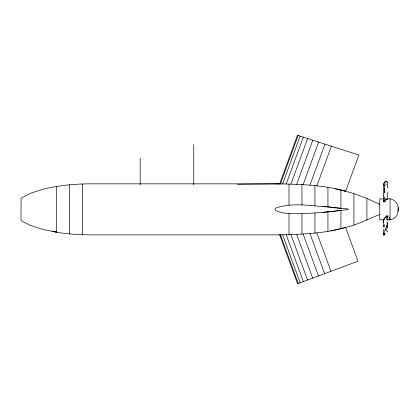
<?xml version="1.0" encoding="UTF-8"?>
<svg xmlns="http://www.w3.org/2000/svg" width="419" height="419" viewBox="0 0 419 419"><rect width="100%" height="100%" fill="white"/><g stroke="black" fill="none" stroke-linecap="round" stroke-linejoin="round"><path stroke-width="0.63" d="M384.506 233.661L384.532 235.274L384.663 234.598M383.427 225.438L383.448 219.713L384.034 219.745M383.416 226.25L383.406 226.873M383.354 229.345L383.375 235.017M387.847 191.855L387.643 196.684M398.05 207.536L398.05 211.171C399.768 204.399 393.933 197.511 386.952 198.936M387.853 223.065L387.837 223.495M386.816 222.678L386.8 222.971M387.596 197.559L387.544 198.753L387.847 198.931M398.05 211.176C398.081 216.529 392.676 220.708 387.481 219.766M384.663 185.203L384.548 192.918M383.469 185.098L383.359 193.494M387.675 225.469L387.491 226.669M386.596 225.16L386.381 226.401M384.721 184.821L384.851 184.098M383.526 184.716L383.663 184.004M383.411 234.813L383.469 234.478M383.526 234.195L383.663 233.582M384.721 234.326L384.851 233.734M384.694 201.151C384.05 199.832 387.942 198.407 387.381 198.653M384.977 201.429L385.983 199.711L387.8 198.999M379.876 204.31L366.924 198.423L353.929 193.636L343.35 190.593C322.604 185.03 301.046 184.407 279.688 183.841L297.453 135.264L358.863 155.061L345.628 191.253L335.2 188.702M280.421 183.878L298.124 135.478M282.61 183.957L300.104 136.117M286.167 184.051L303.314 137.154M290.917 184.182L307.609 138.537M296.652 184.381L312.804 140.213M303.12 184.622L318.67 142.104M309.945 185.151L324.945 144.131M316.89 185.79L331.366 146.2M384.317 231.628L385.092 229.926M385.559 228.921L385.129 229.848M384.317 182.239L385.559 181.176M384.59 201.377L384.988 201.387M383.505 219.912C384.417 218.66 387.056 214.968 387.884 216.806A0.953 0.712 -3.1 0 0 387.737 215.795A0.953 0.712 -3.1 0 0 386.376 216.026L383.207 219.587L383.479 219.938M386.376 216.078L386.852 220.038M387.355 217.257L387.805 216.874M387.35 217.131L387.722 216.838L387.847 220.504M344.952 227.653C357.302 224.935 368.254 218.938 379.876 214.397M345.628 227.454C324.227 233.613 301.816 234.294 279.688 234.865L297.558 283.736L357.973 261.21L345.628 227.454L332.503 230.565M281.259 183.862L90.179 183.836C74.472 183.904 58.754 185.46 43.456 189.105L30.414 193.316L21.112 198.192L20.987 220.211L21.652 220.965L30.414 225.391L43.456 229.602L56.413 232.173L52.218 231.073M330.816 230.911L332.167 230.633M385.009 201.481A0.974 0.597 -12.6 0 1 383.715 201.989A0.974 0.597 -12.6 0 1 383.275 201.204L383.432 196.679M341.145 210.364C361.697 208.547 331.644 208.374 329.842 207.065C312.024 206.138 293.017 202.021 275.781 208.065L274.984 209.353L275.781 210.642C285.737 215.005 297.15 213.412 307.735 213.407C318.906 212.8 330.041 211.721 341.145 210.364A553.682 553.682 0 0 1 322.86 212.318M383.584 219.923L384.008 219.907M279.688 183.841L237.348 184.26M280.117 234.87L279.703 234.87M276.074 183.862L279.923 183.836M279.923 234.87L90.179 234.87C77.494 234.525 64.542 234.347 52.218 231.084M383.432 198.931L379.771 198.931L379.771 219.771L384.265 219.771M344.067 190.797L345.628 191.247M316.89 232.917L330.921 271.292M309.945 233.556L324.61 273.649M303.12 234.085L318.43 275.953M296.652 234.326L312.663 278.106M290.917 234.525L307.551 280.007M286.167 234.656L303.33 281.584M282.61 234.75L300.172 282.762M280.421 234.829L298.218 283.49M387.491 182.852L387.675 184.276M383.369 193.704L383.416 195.589M387.837 187.057L387.853 187.707M384.679 200.109L384.637 196.804M390.047 198.931L390.047 219.771M366.924 198.423L366.924 220.284M353.929 193.636L353.929 225.071M340.93 189.896L340.93 208.316M340.93 210.39L340.93 228.811M327.936 187.272L327.936 206.876M327.936 211.831L327.936 231.435M314.941 185.523L314.941 205.75M314.941 212.957L314.941 233.184M301.958 184.522L301.958 205.095M301.958 213.611L301.958 234.184M288.995 184.098L288.995 205.273M288.995 213.433L288.995 234.609M193.761 144.581L193.761 184.8M140.187 157.973L140.187 184.727M82.391 183.967L82.391 234.74M69.413 184.789L69.413 233.917M56.413 186.439L56.413 232.267M385.564 181.055A2.949 1.184 -87.7 0 1 385.69 181.092M384.637 183.815A22.181 9.621 55 0 1 384.846 182.789M383.385 183.789A28.277 13.209 44.1 0 1 383.71 182.956M383.338 184.816A17.378 4.834 74.1 0 1 383.401 184.449M383.395 195.788A26.538 1.692 -88.3 0 1 383.406 196.511M384.663 201.455A0.649 0.471 -4.6 0 1 383.574 201M384.705 190.326A13.23 0.906 -88.1 0 1 384.951 192.106M385.045 198.548A20.788 0.409 86.5 0 1 385.03 198.255M384.82 185.549A16.299 4.195 76.4 0 1 384.862 185.151M385.93 184.92A27.858 12.57 50 0 1 386.019 183.826M384.752 182.731A21.688 10.129 46.7 0 1 385.344 181.998M385.354 181.919A14.141 6.013 59.7 0 1 385.831 181.521M385.831 181.427A6.568 2.598 68.9 0 1 386.826 181.542M386.768 181.312A2.441 0.885 87.9 0 1 387.276 182.218M387.308 182.155A4.211 1.66 -87.9 0 1 387.47 182.883M387.214 184.575A23.307 9.983 -86.7 0 1 387.345 187.241M384.705 188.519A51.233 25.659 -85.5 0 1 384.663 192.221M383.312 201.099A9.537 3.907 31.4 0 1 384.27 201.005M383.547 200.832A9.585 3.928 32 0 1 383.694 200.806M389.34 217A49.782 18.808 -58.3 0 1 389.801 219.32M387.276 222.264A22.485 6.369 -67.2 0 1 387.161 224.416M386.512 226.218A2.949 0.686 -70.2 0 1 385.585 229.093M386.156 230.974A22.181 5.112 -49.3 0 1 386.711 229.905M383.024 234.017A28.277 8.94 -40.5 0 1 383.181 233.168M383.181 235.143A17.378 1.556 -68 0 1 383.207 234.923M383.605 220.923A10.527 0.319 -88.9 0 1 383.657 222.782M383.401 225.616A26.538 1.535 -87.7 0 1 383.385 226.422M385.129 233.462A16.299 1.11 -70.3 0 1 385.208 233.137M387.339 232.074A27.858 7.558 -45.2 0 1 387.826 231.068M383.741 233.849A21.688 6.322 -42.3 0 1 383.835 232.954M384.275 233.189A14.141 2.587 -52.7 0 1 384.417 232.545M386.156 230.392A6.568 0.576 -59.3 0 1 386.061 230.518M387.203 227.554A2.441 0.372 -70.4 0 1 386.737 228.884M387.455 226.716A4.211 0.953 -70.5 0 1 387.287 227.465M387.276 224.333A23.307 6.028 -69.1 0 1 387.062 226.286M384.495 224.505A51.233 15.849 -65.1 0 1 384.197 227.114M322.86 206.389A553.682 553.682 0 0 1 341.145 208.343"/></g></svg>
